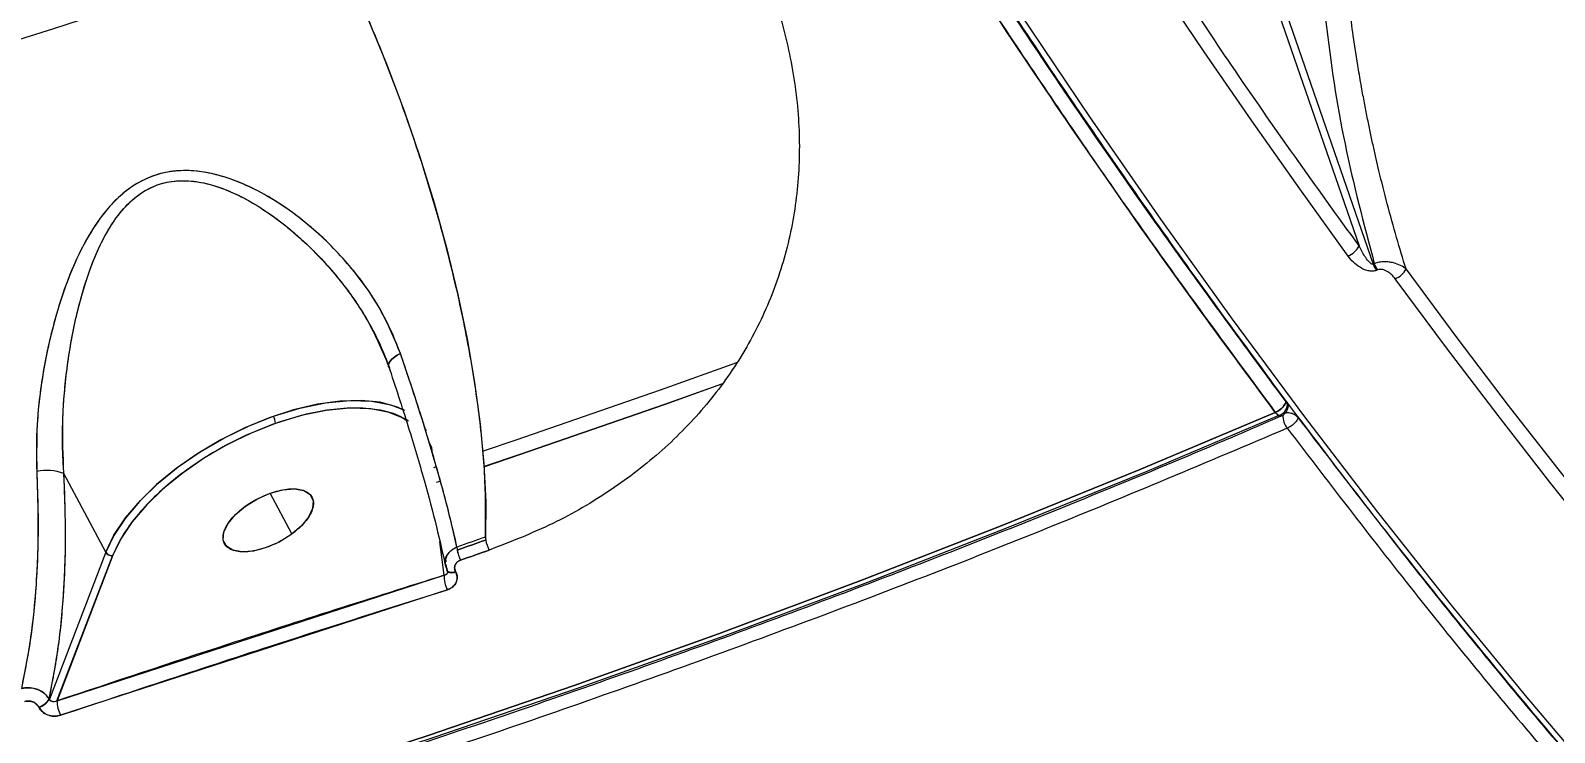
# Model space of a CAD drawing. Header units: millimetres. Extents: x -6332 to 8932, y -6739 to 7096.
# Drawn here: x -3233.5 to -3095.1, y -2698.3 to -2634.5 of the extents above; entities that cross this region are included whole.
import ezdxf

# ---------------------------------------------------------------- set-up
doc = ezdxf.new("R2010")
doc.units = ezdxf.units.MM
for name, color, linetype in [('DIKOM_ОБЪЕКТ', 7, 'Continuous'), ('DIKOM_РАЗМЕР_ЗОНА', 7, 'Continuous'), ('DIKOM_РАЗМЕР_ОБЪЕКТА', 7, 'Continuous')]:
    doc.layers.add(name, color=color, linetype=linetype)
doc.styles.add('style1', font='arial.ttf', dxfattribs={"width": 0.8})
doc.dimstyles.new('1-50', dxfattribs={"dimtxt": 300, "dimasz": 200, "dimexe": 100, "dimexo": 0, "dimgap": 100, "dimtad": 1, "dimtxsty": 'style1', "dimcen": 200, "dimclrd": 7, "dimclre": 7, "dimclrt": 7, "dimadec": 1, "dimazin": 2, "dimtfac": 1, "dimtmove": 0, "dimatfit": 2, "dimfxl": 0, "dimlwd": 25, "dimlwe": 18, "dimarcsym": 0})

# ---------------------------------------------------------------- blocks, each defined once
blk = doc.blocks.new('*D9')
at = {"layer": 'Defpoints', "color": 0, "transparency": 16777216}
for p in [(777.17, 5593.97), (-4228.73, -3389.78), (7301.72, -3389.78)]:
    blk.add_point(p, dxfattribs=at)
at = {"layer": 'DIKOM_РАЗМЕР_ОБЪЕКТА', "color": 7, "lineweight": 18, "transparency": 16777216}
for p, q in [((777.17, 5593.97), (7401.72, 5593.97)), ((-4228.73, -3389.78), (7401.72, -3389.78))]:
    blk.add_line(p, q, dxfattribs=at)
at = {"layer": 'DIKOM_РАЗМЕР_ОБЪЕКТА', "color": 7, "lineweight": 25, "transparency": 16777216}
blk.add_line((7301.72, 5393.97), (7301.72, -3189.78), dxfattribs=at)
at = {"layer": 'DIKOM_РАЗМЕР_ОБЪЕКТА', "color": 7, "transparency": 16777216}
for points in [[(7268.39, 5393.97), (7335.06, 5393.97), (7301.72, 5593.97)], [(7268.39, -3189.78), (7335.06, -3189.78), (7301.72, -3389.78)]]:
    blk.add_solid(points, dxfattribs=at)
at = {"layer": 'DIKOM_РАЗМЕР_ОБЪЕКТА', "color": 7, "transparency": 16777216, "insert": (7048.55, 1153.71), "char_height": 300, "attachment_point": 5, "rotation": 90, "style": 'style1'}
blk.add_mtext('9000', dxfattribs=at)
blk = doc.blocks.new('*D10')
at = {"layer": 'Defpoints', "color": 0, "transparency": 16777216}
for p in [(4034.78, 3636.59), (-4490.85, -1960.46), (4034.78, -5533.39)]:
    blk.add_point(p, dxfattribs=at)
at = {"layer": 'DIKOM_РАЗМЕР_ОБЪЕКТА', "color": 7, "lineweight": 18, "transparency": 16777216}
for p, q in [((4034.78, 3636.59), (4034.78, -5633.39)), ((-4490.85, -1960.46), (-4490.85, -5633.39))]:
    blk.add_line(p, q, dxfattribs=at)
at = {"layer": 'DIKOM_РАЗМЕР_ОБЪЕКТА', "color": 7, "lineweight": 25, "transparency": 16777216}
blk.add_line((-4290.85, -5533.39), (3834.78, -5533.39), dxfattribs=at)
at = {"layer": 'DIKOM_РАЗМЕР_ОБЪЕКТА', "color": 7, "transparency": 16777216}
for points in [[(-4290.85, -5500.05), (-4290.85, -5566.72), (-4490.85, -5533.39)], [(3834.78, -5500.05), (3834.78, -5566.72), (4034.78, -5533.39)]]:
    blk.add_solid(points, dxfattribs=at)
at = {"layer": 'DIKOM_РАЗМЕР_ОБЪЕКТА', "color": 7, "transparency": 16777216, "insert": (308.03, -5280.21), "char_height": 300, "attachment_point": 5, "style": 'style1'}
blk.add_mtext('8500', dxfattribs=at)
blk = doc.blocks.new('*D11')
at = {"layer": 'Defpoints', "color": 0, "transparency": 16777216}
for p in [(1114.35, 7096.35), (-4349.59, -4627.34), (8831.76, -4627.34)]:
    blk.add_point(p, dxfattribs=at)
at = {"layer": 'DIKOM_РАЗМЕР_ЗОНА', "color": 7, "lineweight": 18, "transparency": 16777216}
for p, q in [((1114.35, 7096.35), (8931.76, 7096.35)), ((-4349.59, -4627.34), (8931.76, -4627.34))]:
    blk.add_line(p, q, dxfattribs=at)
at = {"layer": 'DIKOM_РАЗМЕР_ЗОНА', "color": 7, "lineweight": 25, "transparency": 16777216}
blk.add_line((8831.76, 6896.35), (8831.76, -4427.34), dxfattribs=at)
at = {"layer": 'DIKOM_РАЗМЕР_ЗОНА', "color": 7, "transparency": 16777216}
for points in [[(8798.42, 6896.35), (8865.09, 6896.35), (8831.76, 7096.35)], [(8798.42, -4427.34), (8865.09, -4427.34), (8831.76, -4627.34)]]:
    blk.add_solid(points, dxfattribs=at)
at = {"layer": 'DIKOM_РАЗМЕР_ЗОНА', "color": 7, "transparency": 16777216, "insert": (8578.59, 1308.2), "char_height": 300, "attachment_point": 5, "rotation": 90, "style": 'style1'}
blk.add_mtext('11750', dxfattribs=at)
blk = doc.blocks.new('*D12')
at = {"layer": 'Defpoints', "color": 0, "transparency": 16777216}
for p in [(6134.38, 3354.85), (-6332, -2644.93), (6134.38, -6639)]:
    blk.add_point(p, dxfattribs=at)
at = {"layer": 'DIKOM_РАЗМЕР_ЗОНА', "color": 7, "lineweight": 18, "transparency": 16777216}
for p, q in [((6134.38, 3354.85), (6134.38, -6739)), ((-6332, -2644.93), (-6332, -6739))]:
    blk.add_line(p, q, dxfattribs=at)
at = {"layer": 'DIKOM_РАЗМЕР_ЗОНА', "color": 7, "lineweight": 25, "transparency": 16777216}
blk.add_line((-6132, -6639), (5934.38, -6639), dxfattribs=at)
at = {"layer": 'DIKOM_РАЗМЕР_ЗОНА', "color": 7, "transparency": 16777216}
for points in [[(-6132, -6605.67), (-6132, -6672.33), (-6332, -6639)], [(5934.38, -6605.67), (5934.38, -6672.33), (6134.38, -6639)]]:
    blk.add_solid(points, dxfattribs=at)
at = {"layer": 'DIKOM_РАЗМЕР_ЗОНА', "color": 7, "transparency": 16777216, "insert": (-98.81, -6385.83), "char_height": 300, "attachment_point": 5, "style": 'style1'}
blk.add_mtext('12500', dxfattribs=at)

msp = doc.modelspace()

# ---------------------------------------------------------------- linework, layer by layer
at = {"layer": 'DIKOM_ОБЪЕКТ', "color": 7, "linetype": 'Continuous', "lineweight": 15}
for p, q in [((-3132.124, -2598.252), (-3112.825, -2654.083)), ((-3131.479, -2598.069), (-3111.54, -2655.752)), ((-3111.439, -2655.708), (-3111.54, -2655.752)), ((-3111.149, -2656.271), (-3111.25, -2656.314)), ((-3201.903, -2662.676), (-3202.398, -2661.745)), ((-3119.42, -2668.211), (-3119.471, -2668.398)), ((-3119.469, -2668.382), (-3119.44, -2668.275)), ((-3119.44, -2668.277), (-3119.469, -2668.384)), ((-3119.319, -2668.506), (-3119.444, -2668.268)), ((-3119.304, -2668.885), (-3119.201, -2668.503)), ((-3197.529, -2670.894), (-3197.695, -2670.582)), ((-3197.28, -2671.949), (-3197.083, -2672.318)), ((-3197.022, -2672.797), (-3197.083, -2672.318)), ((-3196.977, -2672.956), (-3197.042, -2672.447)), ((-3226.649, -2681.916), (-3230.449, -2674.775)), ((-3196.841, -2674.223), (-3196.6, -2674.143)), ((-3196.817, -2674.215), (-3196.6, -2674.143)), ((-3196.213, -2675.456), (-3196.641, -2675.598)), ((-3209.734, -2680.257), (-3211.705, -2676.552)), ((-3195.916, -2684.015), (-3196.303, -2680.982)), ((-3226.649, -2681.916), (-3231.77, -2695.277)), ((-3226.041, -2682.21), (-3231.116, -2695.45)), ((-3226.003, -2682.202), (-3231.073, -2695.429)), ((-3195.821, -2683.067), (-3195.624, -2683.635)), ((-3195.778, -2683.033), (-3195.663, -2683.531)), ((-3195.777, -2683.033), (-3195.663, -2683.531)), ((-3195.749, -2682.786), (-3195.761, -2682.692)), ((-3195.721, -2682.811), (-3195.757, -2682.534)), ((-3195.652, -2683.552), (-3195.684, -2683.301)), ((-3195.632, -2683.516), (-3195.649, -2683.375)), ((-3195.639, -2683.61), (-3195.628, -2683.631)), ((-3195.614, -2683.655), (-3195.615, -2683.647)), ((-3195.613, -2683.657), (-3195.609, -2683.695)), ((-3194.871, -2683.688), (-3194.86, -2683.71)), ((-3194.86, -2683.71), (-3194.871, -2683.688)), ((-3231.073, -2695.429), (-3195.916, -2684.015)), ((-3195.622, -2685.329), (-3230.746, -2696.732)), ((-3202.288, -2687.493), (-3202.307, -2687.459)), ((-3207.951, -2689.258), (-3207.917, -2689.321)), ((-3211.024, -2690.236), (-3210.982, -2690.315)), ((-3232.735, -2696.006), (-3232.746, -2695.984)), ((-3232.746, -2695.984), (-3232.735, -2696.006)), ((-3231.77, -2695.277), (-3231.781, -2695.256)), ((-3231.073, -2695.429), (-3231.116, -2695.45))]:
    msp.add_line(p, q, dxfattribs=at)
at = {"layer": 'DIKOM_ОБЪЕКТ', "color": 7, "linetype": 'Continuous', "lineweight": 15, "flags": 128}
for points in [[(-3090.938, -2702.947), (-3097.704, -2694.954), (-3104.43, -2686.729), (-3111.111, -2678.281), (-3117.742, -2669.614), (-3124.316, -2660.736), (-3130.827, -2651.655), (-3137.272, -2642.379), (-3143.644, -2632.915), (-3149.937, -2623.272), (-3156.147, -2613.458), (-3162.268, -2603.479), (-3168.295, -2593.347), (-3174.223, -2583.068), (-3180.047, -2572.651), (-3185.763, -2562.105), (-3191.364, -2551.439)], [(-3113.827, -2655.013), (-3118.21, -2648.913), (-3122.563, -2642.724), (-3126.885, -2636.449), (-3131.173, -2630.089), (-3135.426, -2623.647), (-3139.643, -2617.125), (-3143.822, -2610.526), (-3147.961, -2603.852)], [(-3350.43, -2665.209), (-3336.847, -2662.383), (-3323.335, -2659.402), (-3309.902, -2656.268), (-3296.556, -2652.984), (-3283.308, -2649.549), (-3270.164, -2645.969), (-3257.134, -2642.244), (-3244.226, -2638.377), (-3231.449, -2634.371), (-3218.81, -2630.228), (-3206.317, -2625.95)], [(-3350.43, -2665.209), (-3336.847, -2662.383), (-3323.335, -2659.402), (-3309.902, -2656.268), (-3296.556, -2652.984), (-3283.308, -2649.549), (-3270.164, -2645.969), (-3257.134, -2642.244), (-3244.226, -2638.377), (-3231.449, -2634.371), (-3218.81, -2630.228), (-3206.317, -2625.95)], [(-3206.317, -2625.95), (-3204.49, -2629.732), (-3202.743, -2633.659), (-3201.092, -2637.701), (-3199.548, -2641.825), (-3198.124, -2645.998), (-3196.831, -2650.19), (-3195.679, -2654.368), (-3194.676, -2658.498), (-3193.832, -2662.549), (-3193.151, -2666.49), (-3192.64, -2670.288), (-3192.303, -2673.916), (-3192.141, -2677.343), (-3192.157, -2680.546)], [(-3071.624, -2704.13), (-3076.434, -2698.652), (-3081.229, -2693.053), (-3086.005, -2687.337), (-3090.76, -2681.506), (-3095.494, -2675.562), (-3100.202, -2669.507), (-3104.885, -2663.345), (-3109.538, -2657.078)], [(-3070.725, -2703.134), (-3075.525, -2697.667), (-3080.309, -2692.081), (-3085.075, -2686.377), (-3089.82, -2680.559), (-3094.543, -2674.628), (-3099.241, -2668.587), (-3103.913, -2662.438), (-3108.556, -2656.185)], [(-3199.882, -2663.863), (-3200.179, -2664.023), (-3200.439, -2664.196), (-3200.655, -2664.375), (-3200.82, -2664.556), (-3200.927, -2664.733), (-3200.974, -2664.898), (-3200.96, -2665.049), (-3200.884, -2665.177)], [(-3200.884, -2665.177), (-3200.96, -2665.049), (-3200.974, -2664.898), (-3200.927, -2664.733), (-3200.82, -2664.556), (-3200.655, -2664.375), (-3200.439, -2664.196), (-3200.179, -2664.023), (-3199.882, -2663.863)], [(-3192.44, -2672.752), (-3189.378, -2671.718), (-3176.258, -2667.169), (-3169.332, -2664.69)], [(-3192.44, -2672.752), (-3189.378, -2671.718), (-3176.258, -2667.169), (-3169.332, -2664.69)], [(-3192.317, -2674.154), (-3189.045, -2673.049), (-3175.917, -2668.497), (-3170.694, -2666.633)], [(-3192.317, -2674.154), (-3189.044, -2673.048), (-3175.916, -2668.496), (-3170.694, -2666.633)], [(-3170.645, -2666.615), (-3175.917, -2668.497), (-3189.045, -2673.049), (-3192.286, -2674.144)], [(-3199.545, -2669.004), (-3200.237, -2668.702), (-3201.734, -2668.302), (-3203.457, -2668.13), (-3205.37, -2668.186), (-3207.429, -2668.472), (-3209.591, -2668.98), (-3211.807, -2669.7), (-3214.03, -2670.614), (-3216.21, -2671.705), (-3218.3, -2672.948), (-3220.255, -2674.315), (-3222.031, -2675.777), (-3223.589, -2677.302), (-3224.897, -2678.856), (-3225.924, -2680.406), (-3226.649, -2681.916)], [(-3211.417, -2669.558), (-3209.007, -2668.823), (-3206.677, -2668.344), (-3204.488, -2668.132), (-3202.498, -2668.195), (-3200.758, -2668.53), (-3199.511, -2669.022)], [(-3120.431, -2669.218), (-3132.784, -2674.44), (-3145.337, -2679.536), (-3158.082, -2684.499), (-3171.009, -2689.328), (-3184.112, -2694.02), (-3197.38, -2698.571), (-3210.806, -2702.978), (-3224.381, -2707.239), (-3238.095, -2711.35), (-3251.94, -2715.31), (-3265.907, -2719.115), (-3279.986, -2722.762), (-3294.169, -2726.251), (-3308.445, -2729.577), (-3322.806, -2732.739), (-3337.243, -2735.735), (-3351.745, -2738.563), (-3366.303, -2741.221), (-3380.908, -2743.709), (-3394.536, -2745.868)], [(-3394.535, -2745.867), (-3380.908, -2743.709), (-3366.303, -2741.221), (-3351.745, -2738.563), (-3337.243, -2735.735), (-3322.806, -2732.739), (-3308.445, -2729.577), (-3294.169, -2726.251), (-3279.986, -2722.762), (-3265.907, -2719.115), (-3251.94, -2715.31), (-3238.095, -2711.35), (-3224.381, -2707.239), (-3210.806, -2702.978), (-3197.38, -2698.571), (-3184.112, -2694.02), (-3171.009, -2689.328), (-3158.082, -2684.499), (-3145.337, -2679.536), (-3132.784, -2674.44), (-3120.431, -2669.218)], [(-3120.116, -2669.514), (-3132.112, -2674.582), (-3144.695, -2679.689), (-3157.469, -2684.665), (-3170.428, -2689.506), (-3183.561, -2694.208), (-3196.861, -2698.77), (-3210.319, -2703.188), (-3223.925, -2707.458), (-3237.672, -2711.579), (-3251.55, -2715.548), (-3265.549, -2719.362), (-3279.662, -2723.019), (-3293.878, -2726.515), (-3308.188, -2729.849), (-3322.583, -2733.019), (-3337.054, -2736.022), (-3351.59, -2738.856), (-3366.183, -2741.521), (-3380.822, -2744.014), (-3394.495, -2746.18)], [(-3120.116, -2669.514), (-3132.11, -2674.581), (-3144.693, -2679.688), (-3157.468, -2684.664), (-3170.426, -2689.505), (-3183.56, -2694.208), (-3196.86, -2698.77), (-3210.318, -2703.187), (-3223.925, -2707.458), (-3237.671, -2711.579), (-3251.549, -2715.548), (-3265.549, -2719.362), (-3279.662, -2723.019), (-3293.878, -2726.515), (-3308.189, -2729.849), (-3322.584, -2733.019), (-3337.055, -2736.022), (-3351.592, -2738.857), (-3366.185, -2741.522), (-3380.825, -2744.014), (-3394.495, -2746.18)], [(-3226.649, -2681.916), (-3225.907, -2680.376), (-3224.851, -2678.796), (-3223.505, -2677.212), (-3221.9, -2675.661), (-3220.072, -2674.178), (-3218.062, -2672.796), (-3215.917, -2671.548), (-3213.685, -2670.46), (-3211.417, -2669.558)], [(-3199.14, -2670.022), (-3199.495, -2669.803), (-3200.896, -2669.222), (-3202.584, -2668.897), (-3204.514, -2668.836), (-3206.636, -2669.041), (-3208.896, -2669.506), (-3211.233, -2670.219)], [(-3119.873, -2669.544), (-3119.91, -2669.556), (-3120.002, -2669.556), (-3120.104, -2669.519), (-3120.212, -2669.45), (-3120.323, -2669.348), (-3120.431, -2669.218)], [(-3211.233, -2670.219), (-3213.432, -2671.093), (-3215.597, -2672.148), (-3217.677, -2673.359), (-3219.625, -2674.698), (-3221.398, -2676.137), (-3222.954, -2677.641), (-3224.259, -2679.176), (-3225.283, -2680.709), (-3226.003, -2682.202)], [(-3197.042, -2672.447), (-3197.052, -2672.398), (-3197.083, -2672.318)], [(-3197.083, -2672.318), (-3197.052, -2672.398), (-3197.042, -2672.447)], [(-3212.075, -2681.508), (-3213.223, -2681.816), (-3214.263, -2681.897), (-3215.11, -2681.747), (-3215.697, -2681.376), (-3215.975, -2680.816), (-3215.923, -2680.11), (-3215.543, -2679.317), (-3214.868, -2678.501), (-3213.951, -2677.728), (-3212.868, -2677.06), (-3211.705, -2676.552)], [(-3211.705, -2676.552), (-3210.558, -2676.245), (-3209.518, -2676.163), (-3208.67, -2676.313), (-3208.084, -2676.684), (-3207.805, -2677.245), (-3207.858, -2677.95), (-3208.237, -2678.742), (-3208.912, -2679.559), (-3209.829, -2680.332), (-3210.912, -2681), (-3212.075, -2681.508)], [(-3192.157, -2680.546), (-3192.481, -2680.659), (-3192.805, -2680.772), (-3193.129, -2680.885), (-3193.453, -2680.998), (-3193.777, -2681.111), (-3194.101, -2681.224), (-3194.426, -2681.336), (-3194.75, -2681.449)], [(-3192.157, -2680.546), (-3192.481, -2680.659), (-3192.805, -2680.772), (-3193.129, -2680.885), (-3193.453, -2680.998), (-3193.777, -2681.111), (-3194.101, -2681.224), (-3194.426, -2681.336), (-3194.75, -2681.449)], [(-3194.731, -2681.723), (-3194.407, -2681.61), (-3194.082, -2681.498), (-3193.758, -2681.385), (-3193.434, -2681.272), (-3193.11, -2681.159), (-3192.786, -2681.045), (-3192.462, -2680.933), (-3192.139, -2680.819)], [(-3192.139, -2680.819), (-3192.462, -2680.933), (-3192.786, -2681.045), (-3193.11, -2681.159), (-3193.434, -2681.272), (-3193.758, -2681.385), (-3194.082, -2681.498), (-3194.407, -2681.61), (-3194.731, -2681.723)], [(-3191.825, -2681.731), (-3192.149, -2681.845), (-3192.473, -2681.957), (-3192.797, -2682.071), (-3193.121, -2682.184), (-3193.445, -2682.297), (-3193.77, -2682.409), (-3194.094, -2682.523), (-3194.419, -2682.635)], [(-3194.419, -2682.635), (-3194.094, -2682.523), (-3193.77, -2682.409), (-3193.445, -2682.297), (-3193.121, -2682.184), (-3192.797, -2682.071), (-3192.473, -2681.957), (-3192.149, -2681.845), (-3191.825, -2681.731)], [(-3195.663, -2683.531), (-3195.641, -2683.607), (-3195.592, -2683.671), (-3195.518, -2683.718), (-3195.421, -2683.748), (-3195.305, -2683.761), (-3195.171, -2683.755), (-3195.025, -2683.73), (-3194.871, -2683.688)], [(-3194.871, -2683.688), (-3195.025, -2683.73), (-3195.171, -2683.755), (-3195.305, -2683.761), (-3195.421, -2683.748), (-3195.518, -2683.718), (-3195.592, -2683.671), (-3195.641, -2683.607), (-3195.663, -2683.531)], [(-3195.652, -2683.552), (-3195.63, -2683.629), (-3195.581, -2683.692), (-3195.507, -2683.74), (-3195.41, -2683.769), (-3195.293, -2683.782), (-3195.16, -2683.776), (-3195.014, -2683.751), (-3194.86, -2683.71)], [(-3194.86, -2683.71), (-3195.014, -2683.751), (-3195.16, -2683.776), (-3195.293, -2683.782), (-3195.41, -2683.769), (-3195.507, -2683.74), (-3195.581, -2683.692), (-3195.63, -2683.629), (-3195.64, -2683.603)]]:
    msp.add_lwpolyline(points, dxfattribs=at)
at = {"layer": 'DIKOM_ОБЪЕКТ', "color": 7, "linetype": 'Continuous', "lineweight": 15}
for centre, radius, start, end in [((-3114.524, -2653.257), 1.889, 291.65297, 334.06871), ((-3109.504, -2655.058), 2.151, 198.84181, 215.74173), ((-3109.375, -2655.001), 2.182, 198.91406, 215.59031), ((-3110.272, -2655.284), 1.938, 292.2484, 332.29024), ((-3121.103, -2667.532), 1.815, 291.74516, 336.07976), ((-3120.411, -2668.441), 1.094, 284.43305, 356.58852), ((-3119.978, -2668.714), 0.695, 345.74625, 39.87041), ((-3212.714, -2670.277), 1.482, 2.20998, 28.97267), ((-3119.545, -2668.592), 1.085, 215.24261, 236.83881), ((-3119.963, -2669.265), 0.293, 233.31524, 287.8741), ((-3117.839, -2669.493), 1.908, 178.97137, 217.83727), ((-3231.995, -2678.782), 4.295, 68.90898, 102.37758), ((-3190.643, -2680.58), 1.514, 178.72018, 189.11348), ((-3189.371, -2680.376), 2.803, 189.10808, 208.91605), ((-3226.123, -2681.604), 0.611, 210.70229, 277.71077), ((-3226.125, -2681.607), 0.608, 210.59315, 281.6296), ((-3227.15, -2676.557), 5.761, 281.10595, 281.49322), ((-3193.218, -2681.48), 1.533, 178.83863, 189.10757), ((-3192.184, -2681.372), 2.567, 181.71035, 209.46971), ((-3191.929, -2681.274), 2.838, 189.09103, 208.65641), ((-3193.445, -2684.152), 2.475, 176.84065, 208.41627), ((-3233.186, -2694.398), 1.646, 285.49369, 328.56032), ((-3233.175, -2694.421), 1.645, 285.50364, 328.62386), ((-3228.375, -2695.444), 2.698, 179.68556, 208.51727)]:
    msp.add_arc(centre, radius, start, end, dxfattribs=at)
for points, knots in [([(-3223.198, -2036.913), (-3223.524, -2037.057), (-3226.59, -2038.41), (-3231.996, -2041.839), (-3239.36, -2047.241), (-3246.223, -2053.598), (-3252.637, -2060.797), (-3258.475, -2068.712), (-3263.764, -2077.284), (-3268.509, -2086.436), (-3272.789, -2096.292), (-3276.587, -2106.795), (-3279.969, -2118.153), (-3282.907, -2130.406), (-3285.361, -2143.603), (-3287.271, -2157.51), (-3288.623, -2172.08), (-3289.408, -2187.237), (-3289.623, -2202.595), (-3289.309, -2218.091), (-3288.504, -2233.693), (-3287.203, -2249.707), (-3285.402, -2266.139), (-3283.053, -2283.289), (-3280.131, -2301.09), (-3276.619, -2319.463), (-3272.588, -2338.012), (-3268.044, -2356.734), (-3262.983, -2375.631), (-3257.512, -2394.338), (-3251.671, -2412.795), (-3245.522, -2430.905), (-3238.982, -2448.935), (-3232.072, -2466.842), (-3224.648, -2484.987), (-3216.683, -2503.365), (-3208.148, -2521.962), (-3199.21, -2540.381), (-3189.918, -2558.519), (-3180.322, -2576.279), (-3170.647, -2593.275), (-3160.914, -2609.534), (-3151.139, -2625.087), (-3141.126, -2640.246), (-3130.896, -2655.033), (-3123.923, -2664.485), (-3120.431, -2669.218)], [0, 0, 0, 0, 0.0028441, 0.0267502, 0.0505357, 0.0742578, 0.0979727, 0.1217368, 0.1442394, 0.1668674, 0.1894172, 0.2118542, 0.2342271, 0.257939, 0.2816885, 0.3055319, 0.3295197, 0.3534456, 0.3772426, 0.3996156, 0.4219726, 0.4443609, 0.4668275, 0.4894231, 0.5133832, 0.5372016, 0.560939, 0.5846504, 0.6083912, 0.6322202, 0.6548184, 0.6774103, 0.6998754, 0.7222618, 0.7446183, 0.7683492, 0.7921552, 0.816093, 0.8400718, 0.863906, 0.8876507, 0.9100072, 0.932381, 0.9548205, 0.9773726, 1, 1, 1, 1]), ([(-3119.444, -2668.268), (-3123.138, -2663.257), (-3130.512, -2653.254), (-3141.315, -2637.565), (-3151.873, -2621.461), (-3162.165, -2604.915), (-3172.193, -2587.941), (-3181.769, -2570.867), (-3190.907, -2553.725), (-3199.586, -2536.6), (-3207.942, -2519.243), (-3215.936, -2501.742), (-3223.715, -2483.764), (-3231.257, -2465.297), (-3238.534, -2446.335), (-3245.394, -2427.238), (-3251.807, -2408.076), (-3257.736, -2388.955), (-3263.051, -2370.337), (-3267.779, -2352.248), (-3271.957, -2334.672), (-3275.678, -2317.251), (-3278.939, -2299.985), (-3281.784, -2282.577), (-3284.157, -2265.142), (-3286.015, -2247.793), (-3287.311, -2230.913), (-3288.052, -2214.495), (-3288.232, -2198.546), (-3287.867, -2183.351), (-3286.95, -2168.97), (-3285.907, -2157.913), (-3284.988, -2151.778), (-3284.717, -2149.968)], [0, 0, 0, 0, 0.0338931, 0.0676579, 0.101253, 0.1347578, 0.1682517, 0.201816, 0.2335979, 0.2655578, 0.2974069, 0.3290959, 0.3606952, 0.3941866, 0.4277292, 0.4614047, 0.4952854, 0.5290776, 0.5626887, 0.5942872, 0.6258639, 0.6574845, 0.6892181, 0.7211301, 0.7549709, 0.7886124, 0.8221385, 0.8556279, 0.8891602, 0.9228145, 0.9547323, 0.9866402, 1, 1, 1, 1]), ([(-3120.431, -2669.218), (-3122.831, -2665.98), (-3127.749, -2659.345), (-3135.201, -2648.824), (-3142.908, -2637.56), (-3150.503, -2626.018), (-3157.956, -2614.263), (-3164.931, -2602.856), (-3169.769, -2594.659), (-3172.486, -2589.97), (-3173.344, -2588.482), (-3174.203, -2586.986), (-3175.063, -2585.481), (-3175.924, -2583.968), (-3178.913, -2578.69), (-3183.798, -2569.876), (-3190.294, -2557.712), (-3196.155, -2546.348), (-3201.41, -2535.824), (-3206.084, -2526.176), (-3210.206, -2517.432), (-3213.801, -2509.614), (-3216.891, -2502.74), (-3219.393, -2497.064), (-3221.373, -2492.504), (-3222.844, -2489.072), (-3223.838, -2486.732), (-3224.382, -2485.443), (-3224.592, -2484.946), (-3224.678, -2484.741), (-3224.715, -2484.653), (-3224.731, -2484.615), (-3224.738, -2484.599), (-3224.741, -2484.592), (-3224.742, -2484.588), (-3227.193, -2479.332), (-3231.216, -2468.689), (-3237.385, -2453.189), (-3242.899, -2438.192), (-3247.769, -2424.339), (-3252.027, -2411.588), (-3254.876, -2402.65), (-3256.69, -2396.787), (-3257.59, -2393.844), (-3258.468, -2390.934), (-3259.325, -2388.059), (-3260.161, -2385.218), (-3262.752, -2376.306), (-3266.835, -2361.471), (-3271.918, -2340.965), (-3276.299, -2321.039), (-3280.052, -2301.704), (-3282.035, -2289.196), (-3283.018, -2282.999)], [0, 0, 0, 0, 0.0304209, 0.0623327, 0.095734, 0.1306254, 0.1625625, 0.1956542, 0.2257291, 0.2297327, 0.2337534, 0.2377893, 0.2418403, 0.2459065, 0.2499879, 0.2842987, 0.316163, 0.3455819, 0.3725529, 0.3970783, 0.419155, 0.4387844, 0.455968, 0.4707052, 0.4811917, 0.4899532, 0.4962348, 0.4985755, 0.4995217, 0.4999227, 0.5000971, 0.5001726, 0.5002056, 0.5002199, 0.5002268, 0.5002316, 0.539857, 0.577985, 0.6146112, 0.6497392, 0.6794112, 0.7079231, 0.715199, 0.7223943, 0.7295114, 0.7365486, 0.7435039, 0.7503816, 0.8020663, 0.852871, 0.9027955, 0.9518385, 1, 1, 1, 1]), ([(-3191.908, -2551.577), (-3191.199, -2552.954), (-3188.985, -2557.253), (-3185.162, -2564.437), (-3180.424, -2573.157), (-3175.548, -2581.887), (-3170.551, -2590.607), (-3165.441, -2599.293), (-3160.226, -2607.926), (-3154.913, -2616.489), (-3149.51, -2624.969), (-3144.021, -2633.351), (-3138.455, -2641.626), (-3132.816, -2649.78), (-3127.109, -2657.806), (-3121.342, -2665.695), (-3115.516, -2673.436), (-3109.64, -2681.024), (-3103.716, -2688.45), (-3097.752, -2695.707), (-3091.75, -2702.787), (-3085.716, -2709.686), (-3079.655, -2716.399), (-3073.572, -2722.917), (-3067.47, -2729.236), (-3061.356, -2735.353), (-3055.232, -2741.26), (-3049.104, -2746.955), (-3042.976, -2752.433), (-3036.853, -2757.689), (-3030.738, -2762.72), (-3024.636, -2767.523), (-3018.552, -2772.095), (-3012.488, -2776.43), (-3006.449, -2780.529), (-3000.439, -2784.387), (-2994.461, -2788.003), (-2988.52, -2791.373), (-2982.618, -2794.496), (-2976.759, -2797.368), (-2970.947, -2799.991), (-2965.184, -2802.359), (-2959.473, -2804.473), (-2953.817, -2806.329), (-2948.219, -2807.93), (-2942.681, -2809.267), (-2937.206, -2810.345), (-2931.795, -2811.161), (-2926.454, -2811.701), (-2921.706, -2811.979), (-2918.778, -2811.956), (-2917.573, -2811.947)], [0, 0, 0, 0, 0.0090736, 0.0283114, 0.0478363, 0.0675914, 0.0875366, 0.1076412, 0.1278777, 0.1482269, 0.1686719, 0.1891964, 0.2097921, 0.2304463, 0.2511524, 0.2719038, 0.2926915, 0.3135132, 0.3343625, 0.3552359, 0.3761282, 0.3970384, 0.4179636, 0.4388991, 0.4598442, 0.4807975, 0.5017559, 0.5227189, 0.5436845, 0.5646519, 0.5856202, 0.6065893, 0.6275583, 0.6485265, 0.6694947, 0.690463, 0.7114326, 0.7324033, 0.7533772, 0.7743554, 0.7953407, 0.8163349, 0.8373419, 0.8583651, 0.8794092, 0.9004789, 0.9215808, 0.9427214, 0.9639083, 0.9851504, 1, 1, 1, 1]), ([(-3119.444, -2668.268), (-3123.39, -2662.91), (-3131.258, -2652.225), (-3142.769, -2635.414), (-3153.999, -2618.131), (-3164.941, -2600.34), (-3175.554, -2582.011), (-3183.104, -2568.491), (-3186.994, -2560.977), (-3187.569, -2559.867)], [0, 0, 0, 0, 0.1631449, 0.3253423, 0.4870224, 0.6482969, 0.8096884, 0.9718889, 1, 1, 1, 1]), ([(-3111.46, -2589.402), (-3112.116, -2591.096), (-3113.446, -2594.528), (-3114.796, -2599.993), (-3115.931, -2606.497), (-3116.609, -2614.028), (-3116.718, -2623.436), (-3115.979, -2633.75), (-3114.293, -2644.885), (-3112.391, -2652.097), (-3111.439, -2655.708)], [0, 0, 0, 0, 0.0820577, 0.1661996, 0.251144, 0.3759798, 0.5012287, 0.6675624, 0.8335364, 1, 1, 1, 1]), ([(-3108.556, -2656.185), (-3108.847, -2655.237), (-3109.447, -2653.28), (-3110.265, -2650.302), (-3110.864, -2647.913), (-3111.273, -2646.166), (-3111.529, -2645.031), (-3111.788, -2643.83), (-3112.049, -2642.565), (-3112.309, -2641.234), (-3112.588, -2639.732), (-3112.95, -2637.643), (-3113.328, -2635.191), (-3113.681, -2632.538), (-3113.965, -2630.055), (-3114.197, -2627.611), (-3114.375, -2625.254), (-3114.531, -2622.561), (-3114.634, -2619.55), (-3114.651, -2616.128), (-3114.567, -2612.766), (-3114.375, -2609.453), (-3114.037, -2605.798), (-3113.516, -2601.965), (-3112.704, -2597.777), (-3111.683, -2593.777), (-3110.729, -2591.181), (-3110.274, -2589.944)], [0, 0, 0, 0, 0.0442453, 0.0913264, 0.1375244, 0.1538285, 0.1710808, 0.1892766, 0.2084114, 0.2284813, 0.2494824, 0.2762468, 0.3225863, 0.3595248, 0.3949668, 0.4334199, 0.4683459, 0.4997453, 0.5530235, 0.6019518, 0.6515507, 0.7022874, 0.7494175, 0.814849, 0.8746839, 0.9402638, 1, 1, 1, 1]), ([(-3168.785, -2624.74), (-3167.905, -2626.643), (-3166.146, -2630.449), (-3164.5, -2636.309), (-3163.627, -2642.163), (-3163.616, -2647.94), (-3164.46, -2653.55), (-3166.152, -2658.907), (-3168.667, -2663.938), (-3171.971, -2668.57), (-3176.002, -2672.733), (-3180.701, -2676.354), (-3185.957, -2679.445), (-3189.868, -2680.969), (-3191.825, -2681.731)], [0, 0, 0, 0, 0.083613, 0.1671609, 0.2504147, 0.3338466, 0.4173031, 0.5004852, 0.5837344, 0.6671368, 0.750458, 0.8333917, 0.916626, 1, 1, 1, 1]), ([(-3192.157, -2680.546), (-3192.145, -2678.876), (-3192.119, -2675.537), (-3192.634, -2669.842), (-3193.543, -2663.78), (-3194.87, -2657.41), (-3196.568, -2650.908), (-3198.6, -2644.395), (-3200.923, -2638.001), (-3203.493, -2631.768), (-3205.376, -2627.889), (-3206.317, -2625.95)], [0, 0, 0, 0, 0.1119955, 0.2239958, 0.3359897, 0.4479956, 0.5599889, 0.6699933, 0.7799895, 0.8899977, 1, 1, 1, 1]), ([(-3112.825, -2654.083), (-3116.716, -2648.68), (-3122.284, -2640.948), (-3127.686, -2632.783), (-3129.313, -2630.324)], [0, 0, 0, 0, 0.6988719, 1, 1, 1, 1]), ([(-3199.882, -2663.863), (-3200.325, -2662.756), (-3201.212, -2660.541), (-3203.193, -2657.469), (-3205.543, -2654.632), (-3207.968, -2652.354), (-3210.311, -2650.576), (-3212.457, -2649.249), (-3214.565, -2648.249), (-3216.55, -2647.594), (-3218.43, -2647.244), (-3220.299, -2647.221), (-3222.136, -2647.589), (-3223.837, -2648.359), (-3225.327, -2649.466), (-3226.635, -2650.845), (-3228.116, -2652.896), (-3229.596, -2655.774), (-3230.924, -2659.419), (-3231.918, -2663.195), (-3232.594, -2667.022), (-3232.983, -2670.866), (-3232.938, -2673.346), (-3232.915, -2674.587)], [0, 0, 0, 0, 0.0625406, 0.1251462, 0.1872075, 0.2492798, 0.2914885, 0.3335177, 0.3742111, 0.406804, 0.4368897, 0.4690105, 0.4996797, 0.5303812, 0.5625132, 0.5926063, 0.6252106, 0.6878374, 0.7504569, 0.8126779, 0.8753043, 0.9375468, 1, 1, 1, 1]), ([(-3199.882, -2663.863), (-3200.489, -2662.412), (-3201.704, -2659.507), (-3204.615, -2655.598), (-3207.653, -2652.577), (-3210.584, -2650.372), (-3213.206, -2648.829), (-3216.045, -2647.671), (-3219.085, -2647.097), (-3222.175, -2647.467), (-3224.885, -2648.961), (-3226.993, -2651.2), (-3228.629, -2653.812), (-3229.918, -2656.629), (-3231.172, -2660.202), (-3232.227, -2664.56), (-3232.957, -2669.658), (-3232.929, -2672.947), (-3232.915, -2674.587)], [0, 0, 0, 0, 0.0823553, 0.1647967, 0.2470976, 0.2971605, 0.3471546, 0.397685, 0.4484636, 0.4996114, 0.5507822, 0.6015999, 0.6522477, 0.7025809, 0.7525903, 0.8352313, 0.917835, 1, 1, 1, 1]), ([(-3230.449, -2674.775), (-3230.519, -2673.166), (-3230.659, -2669.937), (-3230.197, -2664.948), (-3229.378, -2660.43), (-3228.232, -2656.465), (-3226.964, -2653.469), (-3225.474, -2651.127), (-3223.849, -2649.454), (-3221.804, -2648.353), (-3219.477, -2648.051), (-3217.131, -2648.441), (-3214.502, -2649.449), (-3211.7, -2651.12), (-3208.532, -2653.675), (-3205.483, -2656.926), (-3202.692, -2660.853), (-3201.486, -2663.738), (-3200.884, -2665.177)], [0, 0, 0, 0, 0.083614, 0.1678694, 0.2519572, 0.3151965, 0.3779722, 0.4193857, 0.4601738, 0.5003625, 0.5405341, 0.581287, 0.6227114, 0.6851545, 0.7483404, 0.8320887, 0.9161908, 1, 1, 1, 1]), ([(-3230.449, -2674.775), (-3230.488, -2674.197), (-3230.568, -2673.006), (-3230.586, -2671.214), (-3230.537, -2669.365), (-3230.406, -2667.379), (-3230.164, -2665.097), (-3229.782, -2662.649), (-3229.255, -2660.125), (-3228.607, -2657.74), (-3227.802, -2655.431), (-3226.887, -2653.412), (-3225.857, -2651.709), (-3224.73, -2650.318), (-3223.396, -2649.188), (-3221.783, -2648.405), (-3220.306, -2648.151), (-3219.103, -2648.166), (-3217.94, -2648.304), (-3216.46, -2648.687), (-3214.772, -2649.379), (-3213.135, -2650.265), (-3211.655, -2651.235), (-3210.201, -2652.33), (-3208.673, -2653.644), (-3207.043, -2655.257), (-3205.478, -2657.06), (-3204.042, -2658.983), (-3202.794, -2660.964), (-3201.701, -2663.046), (-3201.155, -2664.469), (-3200.884, -2665.177)], [0, 0, 0, 0, 0.0303611, 0.0624982, 0.0922786, 0.1247988, 0.1634397, 0.2082123, 0.249741, 0.2938296, 0.3338086, 0.3749803, 0.4083269, 0.4376419, 0.4690654, 0.5003963, 0.5316688, 0.5470051, 0.5631389, 0.5924365, 0.6257617, 0.6569482, 0.688088, 0.7166865, 0.7506412, 0.7920603, 0.8353879, 0.8748678, 0.9178327, 0.9591105, 1, 1, 1, 1]), ([(-3111.54, -2655.752), (-3111.552, -2655.755), (-3111.576, -2655.762), (-3111.638, -2655.757), (-3111.787, -2655.679), (-3112.024, -2655.436), (-3112.412, -2654.897), (-3112.66, -2654.409), (-3112.825, -2654.083)], [0, 0, 0, 0, 0.0183503, 0.038668, 0.0899341, 0.2498885, 0.5001967, 1, 1, 1, 1]), ([(-3111.25, -2656.314), (-3111.307, -2656.335), (-3111.421, -2656.377), (-3111.679, -2656.402), (-3112.143, -2656.345), (-3112.755, -2656.058), (-3113.365, -2655.584), (-3113.673, -2655.203), (-3113.827, -2655.013)], [0, 0, 0, 0, 0.0621874, 0.1260618, 0.2514147, 0.5007914, 0.750346, 1, 1, 1, 1]), ([(-3108.556, -2656.185), (-3108.712, -2656.074), (-3109.03, -2655.845), (-3109.585, -2655.648), (-3110.098, -2655.554), (-3110.536, -2655.531), (-3111.008, -2655.567), (-3111.293, -2655.66), (-3111.439, -2655.708)], [0, 0, 0, 0, 0.2194938, 0.4500374, 0.5741672, 0.7062126, 0.849022, 1, 1, 1, 1]), ([(-3109.538, -2657.078), (-3109.634, -2656.96), (-3109.826, -2656.724), (-3110.148, -2656.473), (-3110.439, -2656.316), (-3110.679, -2656.237), (-3110.929, -2656.202), (-3111.078, -2656.249), (-3111.149, -2656.271)], [0, 0, 0, 0, 0.2484697, 0.4979253, 0.6297935, 0.7487661, 0.8789913, 1, 1, 1, 1]), ([(-3202.359, -2661.819), (-3202.094, -2662.342), (-3201.566, -2663.388), (-3201.17, -2664.459), (-3200.973, -2664.994)], [0, 0, 0, 0, 0.5002354, 1, 1, 1, 1]), ([(-3194.75, -2681.449), (-3195.082, -2680.03), (-3195.746, -2677.195), (-3197.036, -2672.659), (-3198.412, -2668.209), (-3199.391, -2665.315), (-3199.882, -2663.863)], [0, 0, 0, 0, 0.280572, 0.5605312, 0.7795256, 1, 1, 1, 1]), ([(-3194.75, -2681.449), (-3194.948, -2680.587), (-3195.336, -2678.892), (-3196.053, -2676.152), (-3196.992, -2672.823), (-3198.223, -2668.782), (-3199.328, -2665.506), (-3199.882, -2663.863)], [0, 0, 0, 0, 0.1729053, 0.3401534, 0.5017863, 0.7501926, 1, 1, 1, 1]), ([(-3200.973, -2664.994), (-3200.355, -2666.861), (-3199.157, -2670.477), (-3197.728, -2675.339), (-3196.592, -2679.596), (-3196.053, -2682.026), (-3195.793, -2683.199)], [0, 0, 0, 0, 0.2738344, 0.5305088, 0.7734772, 1, 1, 1, 1]), ([(-3119.444, -2668.268), (-3119.476, -2668.347), (-3119.526, -2668.474), (-3119.669, -2668.657), (-3119.806, -2668.801), (-3119.956, -2668.931), (-3120.169, -2669.087), (-3120.327, -2669.166), (-3120.431, -2669.218)], [0, 0, 0, 0, 0.2394786, 0.3815504, 0.5000076, 0.6420868, 0.7645846, 1, 1, 1, 1]), ([(-3119.369, -2669.028), (-3119.361, -2669.018), (-3119.305, -2668.947), (-3119.268, -2668.765), (-3119.301, -2668.597), (-3119.319, -2668.506)], [0, 0, 0, 0, 0.0695127, 0.4954687, 1, 1, 1, 1]), ([(-3394.355, -2746.301), (-3390.861, -2745.764), (-3385.517, -2744.943), (-3377.12, -2743.563), (-3369.034, -2742.189), (-3359.395, -2740.474), (-3349.275, -2738.588), (-3338.683, -2736.522), (-3327.771, -2734.289), (-3316.622, -2731.903), (-3305.305, -2729.365), (-3293.868, -2726.688), (-3282.352, -2723.869), (-3270.788, -2720.916), (-3259.202, -2717.831), (-3247.616, -2714.617), (-3236.048, -2711.276), (-3224.516, -2707.811), (-3213.032, -2704.228), (-3201.612, -2700.522), (-3190.266, -2696.702), (-3179.005, -2692.768), (-3167.84, -2688.723), (-3156.782, -2684.567), (-3145.834, -2680.308), (-3135.018, -2675.938), (-3126.365, -2672.346), (-3121.375, -2670.177), (-3119.892, -2669.533)], [0, 0, 0, 0, 0.035838, 0.0548209, 0.0863122, 0.1190531, 0.1542055, 0.1909151, 0.2288376, 0.2676967, 0.3072977, 0.3474938, 0.3881773, 0.4292631, 0.4706856, 0.5123925, 0.5543422, 0.5964991, 0.6388344, 0.6813265, 0.7239533, 0.766698, 0.8095467, 0.8524873, 0.8955074, 0.938598, 0.9817516, 1, 1, 1, 1]), ([(-3199.36, -2669.951), (-3199.539, -2669.824), (-3200.153, -2669.384), (-3201.663, -2668.979), (-3203.795, -2668.761), (-3206.199, -2668.931), (-3208.7, -2669.398), (-3210.403, -2669.95), (-3211.233, -2670.219)], [0, 0, 0, 0, 0.0780485, 0.2687645, 0.459483, 0.6468402, 0.8278129, 1, 1, 1, 1]), ([(-3119.88, -2669.53), (-3119.841, -2669.518), (-3119.743, -2669.489), (-3119.581, -2669.358), (-3119.401, -2669.164), (-3119.341, -2668.975), (-3119.313, -2668.884)], [0, 0, 0, 0, 0.134156, 0.3412388, 0.6867954, 1, 1, 1, 1]), ([(-3118.362, -2669.71), (-3118.441, -2669.624), (-3118.565, -2669.489), (-3118.796, -2669.367), (-3118.99, -2669.299), (-3119.186, -2669.264), (-3119.446, -2669.257), (-3119.616, -2669.311), (-3119.727, -2669.346)], [0, 0, 0, 0, 0.2396003, 0.3773494, 0.4999408, 0.6330948, 0.7596102, 1, 1, 1, 1]), ([(-3118.362, -2669.71), (-3118.393, -2669.79), (-3118.443, -2669.917), (-3118.585, -2670.101), (-3118.722, -2670.246), (-3118.873, -2670.376), (-3119.085, -2670.533), (-3119.243, -2670.611), (-3119.346, -2670.663)], [0, 0, 0, 0, 0.2394033, 0.3816735, 0.4999049, 0.6427563, 0.7660445, 1, 1, 1, 1]), ([(-3118.362, -2669.71), (-3114.357, -2674.94), (-3106.367, -2685.372), (-3094.208, -2700.068), (-3082, -2713.985), (-3069.738, -2727.05), (-3057.428, -2739.314), (-3045.072, -2750.613), (-3036.811, -2757.901), (-3032.677, -2761.089), (-3032.663, -2761.1)], [0, 0, 0, 0, 0.1439201, 0.2871127, 0.4296865, 0.5717132, 0.7138337, 0.8562849, 0.9995128, 1, 1, 1, 1]), ([(-3119.346, -2670.663), (-3126.575, -2673.719), (-3141.034, -2679.83), (-3163.487, -2688.495), (-3186.445, -2696.768), (-3209.918, -2704.601), (-3233.845, -2711.984), (-3258.181, -2718.902), (-3282.878, -2725.341), (-3307.884, -2731.286), (-3333.149, -2736.737), (-3358.629, -2741.639), (-3379.044, -2745.228), (-3390.978, -2746.991), (-3394.33, -2747.486)], [0, 0, 0, 0, 0.0877914, 0.1755827, 0.2633731, 0.3511651, 0.4389561, 0.5267476, 0.6145383, 0.7023296, 0.7901209, 0.877912, 0.9657031, 1, 1, 1, 1]), ([(-3211.233, -2670.219), (-3212.018, -2670.518), (-3213.622, -2671.129), (-3216.03, -2672.342), (-3218.387, -2673.771), (-3220.58, -2675.389), (-3222.51, -2677.116), (-3224.081, -2678.875), (-3225.287, -2680.592), (-3225.767, -2681.673), (-3226.003, -2682.202)], [0, 0, 0, 0, 0.1186716, 0.2425972, 0.3703019, 0.5000122, 0.629681, 0.7574079, 0.8813307, 1, 1, 1, 1]), ([(-3119.346, -2670.663), (-3115.395, -2675.823), (-3107.487, -2686.151), (-3095.417, -2700.76), (-3083.223, -2714.683), (-3070.921, -2727.819), (-3058.549, -2740.143), (-3046.139, -2751.612), (-3033.725, -2762.193), (-3021.341, -2771.85), (-3009.022, -2780.555), (-2998.18, -2787.405), (-2988.776, -2792.749), (-2980.752, -2796.893), (-2972.735, -2800.604), (-2964.739, -2803.861), (-2956.778, -2806.648), (-2948.866, -2808.942), (-2939.953, -2810.967), (-2930.111, -2812.425), (-2919.453, -2812.948), (-2909.037, -2812.338), (-2898.904, -2810.571), (-2891.311, -2808.2), (-2886.949, -2806.513), (-2885.783, -2805.98), (-2885.68, -2805.933)], [0, 0, 0, 0, 0.0486649, 0.0974137, 0.1462442, 0.1951586, 0.2441568, 0.2932371, 0.3424016, 0.3916484, 0.4409793, 0.490393, 0.5231679, 0.556285, 0.5897444, 0.6235461, 0.6576903, 0.6921764, 0.7270045, 0.7763363, 0.8263385, 0.8770113, 0.9283548, 0.9803687, 0.9982737, 1, 1, 1, 1]), ([(-3232.915, -2674.587), (-3232.85, -2676.607), (-3232.721, -2680.636), (-3233.01, -2685.896), (-3233.532, -2690.473), (-3234.051, -2693.021), (-3234.31, -2694.292)], [0, 0, 0, 0, 0.2801555, 0.558904, 0.7798223, 1, 1, 1, 1]), ([(-3232.915, -2674.587), (-3232.868, -2675.788), (-3232.774, -2678.162), (-3232.805, -2681.581), (-3232.988, -2685.457), (-3233.415, -2689.806), (-3234.007, -2692.774), (-3234.31, -2694.292)], [0, 0, 0, 0, 0.1658646, 0.3281224, 0.4884574, 0.7384786, 1, 1, 1, 1]), ([(-3231.781, -2695.256), (-3231.488, -2693.742), (-3230.902, -2690.722), (-3230.428, -2685.691), (-3230.231, -2680.391), (-3230.376, -2676.651), (-3230.449, -2674.775)], [0, 0, 0, 0, 0.2515437, 0.5016201, 0.7499953, 1, 1, 1, 1]), ([(-3231.781, -2695.256), (-3231.457, -2693.562), (-3230.81, -2690.176), (-3230.379, -2684.876), (-3230.247, -2679.733), (-3230.382, -2676.432), (-3230.449, -2674.775)], [0, 0, 0, 0, 0.2804943, 0.5604814, 0.7794582, 1, 1, 1, 1]), ([(-3212.075, -2681.508), (-3212.588, -2681.657), (-3213.378, -2681.886), (-3214.31, -2681.914), (-3214.942, -2681.826), (-3215.445, -2681.617), (-3215.897, -2681.216), (-3216.09, -2680.513), (-3215.779, -2679.633), (-3215.241, -2678.88), (-3214.678, -2678.296), (-3213.999, -2677.744), (-3213.021, -2677.098), (-3212.224, -2676.767), (-3211.705, -2676.552)], [0, 0, 0, 0, 0.119723, 0.1841744, 0.2499944, 0.3158083, 0.3802459, 0.4999765, 0.6197015, 0.6841839, 0.7499756, 0.8158263, 0.8802778, 1, 1, 1, 1]), ([(-3211.705, -2676.552), (-3211.192, -2676.403), (-3210.402, -2676.174), (-3209.471, -2676.145), (-3208.838, -2676.234), (-3208.335, -2676.442), (-3207.883, -2676.845), (-3207.691, -2677.548), (-3208.001, -2678.428), (-3208.54, -2679.179), (-3209.102, -2679.765), (-3209.782, -2680.316), (-3210.76, -2680.962), (-3211.557, -2681.293), (-3212.075, -2681.508)], [0, 0, 0, 0, 0.1197251, 0.1841777, 0.2499988, 0.3158139, 0.3802758, 0.5000085, 0.6197356, 0.684176, 0.7500116, 0.815823, 0.8802756, 1, 1, 1, 1]), ([(-3195.823, -2682.978), (-3195.826, -2682.966), (-3195.889, -2682.759), (-3195.746, -2682.331), (-3195.389, -2681.788), (-3194.963, -2681.562), (-3194.75, -2681.449)], [0, 0, 0, 0, 0.0196847, 0.3464971, 0.6733077, 1, 1, 1, 1]), ([(-3194.75, -2681.449), (-3194.985, -2681.578), (-3195.457, -2681.837), (-3195.802, -2682.433), (-3195.873, -2683.024), (-3195.733, -2683.362), (-3195.663, -2683.531)], [0, 0, 0, 0, 0.2795707, 0.5609444, 0.7813449, 1, 1, 1, 1]), ([(-3195.637, -2683.613), (-3195.623, -2683.654), (-3195.589, -2683.759), (-3195.649, -2683.891), (-3195.763, -2683.984), (-3195.865, -2684.005), (-3195.916, -2684.015)], [0, 0, 0, 0, 0.1940983, 0.495276, 0.7431325, 1, 1, 1, 1]), ([(-3195.619, -2683.639), (-3195.614, -2683.666), (-3195.603, -2683.721), (-3195.614, -2683.801), (-3195.653, -2683.889), (-3195.745, -2683.977), (-3195.855, -2684.002), (-3195.916, -2684.015)], [0, 0, 0, 0, 0.1323822, 0.2776557, 0.428341, 0.6791126, 1, 1, 1, 1]), ([(-3194.86, -2683.71), (-3194.824, -2683.79), (-3194.753, -2683.949), (-3194.707, -2684.283), (-3194.792, -2684.692), (-3195.111, -2685.108), (-3195.451, -2685.256), (-3195.622, -2685.329)], [0, 0, 0, 0, 0.1255975, 0.2512466, 0.500744, 0.7502803, 1, 1, 1, 1]), ([(-3195.622, -2685.329), (-3195.432, -2685.244), (-3195.053, -2685.074), (-3194.762, -2684.617), (-3194.693, -2684.138), (-3194.804, -2683.853), (-3194.86, -2683.71)], [0, 0, 0, 0, 0.2795654, 0.5589179, 0.7794873, 1, 1, 1, 1]), ([(-3194.419, -2682.635), (-3194.526, -2682.685), (-3194.74, -2682.786), (-3194.93, -2683.058), (-3194.991, -2683.377), (-3194.911, -2683.584), (-3194.871, -2683.688)], [0, 0, 0, 0, 0.2500263, 0.4997768, 0.7498658, 1, 1, 1, 1]), ([(-3194.871, -2683.688), (-3194.914, -2683.571), (-3195.001, -2683.337), (-3194.907, -2683.009), (-3194.703, -2682.764), (-3194.514, -2682.678), (-3194.419, -2682.635)], [0, 0, 0, 0, 0.2797018, 0.559761, 0.7797387, 1, 1, 1, 1]), ([(-3195.916, -2684.015), (-3202.471, -2686.093), (-3214.175, -2689.802), (-3225.91, -2693.71), (-3231.073, -2695.429)], [0, 0, 0, 0, 0.5599966, 1, 1, 1, 1]), ([(-3230.746, -2696.732), (-3224.181, -2694.55), (-3212.459, -2690.654), (-3200.766, -2686.956), (-3195.622, -2685.329)], [0, 0, 0, 0, 0.5599928, 1, 1, 1, 1]), ([(-3234.31, -2694.292), (-3234.068, -2694.258), (-3233.585, -2694.189), (-3232.832, -2694.368), (-3232.176, -2694.727), (-3231.913, -2695.08), (-3231.781, -2695.256)], [0, 0, 0, 0, 0.2502872, 0.5001932, 0.7501022, 1, 1, 1, 1]), ([(-3231.781, -2695.256), (-3231.931, -2695.06), (-3232.231, -2694.666), (-3232.951, -2694.326), (-3233.676, -2694.195), (-3234.099, -2694.26), (-3234.31, -2694.292)], [0, 0, 0, 0, 0.2785769, 0.5592881, 0.780387, 1, 1, 1, 1]), ([(-3234.008, -2695.487), (-3233.871, -2695.462), (-3233.596, -2695.411), (-3233.205, -2695.526), (-3232.909, -2695.728), (-3232.8, -2695.899), (-3232.746, -2695.984)], [0, 0, 0, 0, 0.2787649, 0.5585966, 0.7793239, 1, 1, 1, 1]), ([(-3232.746, -2695.984), (-3232.809, -2695.888), (-3232.936, -2695.696), (-3233.261, -2695.502), (-3233.641, -2695.415), (-3233.885, -2695.463), (-3234.008, -2695.487)], [0, 0, 0, 0, 0.2501309, 0.4998276, 0.7495942, 1, 1, 1, 1]), ([(-3230.746, -2696.732), (-3230.934, -2696.774), (-3231.312, -2696.86), (-3231.913, -2696.744), (-3232.337, -2696.5), (-3232.6, -2696.236), (-3232.69, -2696.083), (-3232.735, -2696.006)], [0, 0, 0, 0, 0.2497588, 0.4992029, 0.7485906, 0.8743639, 1, 1, 1, 1]), ([(-3232.735, -2696.006), (-3232.62, -2696.173), (-3232.389, -2696.507), (-3231.815, -2696.772), (-3231.242, -2696.851), (-3230.911, -2696.771), (-3230.746, -2696.732)], [0, 0, 0, 0, 0.2797006, 0.559492, 0.7796647, 1, 1, 1, 1]), ([(-3231.116, -2695.45), (-3231.185, -2695.473), (-3231.309, -2695.515), (-3231.472, -2695.504), (-3231.585, -2695.466), (-3231.665, -2695.418), (-3231.729, -2695.354), (-3231.757, -2695.303), (-3231.77, -2695.277)], [0, 0, 0, 0, 0.275703, 0.4989682, 0.6294378, 0.7550976, 0.8783866, 1, 1, 1, 1]), ([(-3231.116, -2695.45), (-3231.19, -2695.475), (-3231.333, -2695.523), (-3231.537, -2695.494), (-3231.691, -2695.408), (-3231.744, -2695.32), (-3231.77, -2695.277)], [0, 0, 0, 0, 0.2950456, 0.5766844, 0.789566, 1, 1, 1, 1]), ([(-3231.073, -2695.429), (-3231.081, -2695.433), (-3231.095, -2695.441), (-3231.11, -2695.447), (-3231.116, -2695.45)], [0, 0, 0, 0, 0.5628576, 1, 1, 1, 1])]:
    msp.add_open_spline(points, degree=3, knots=knots, dxfattribs=at)

# ---------------------------------------------------------------- dimensions: what is measured, and where the dimension line sits
at = {"layer": 'DIKOM_РАЗМЕР_ЗОНА'}
dim = msp.add_linear_dim(base=(8831.757, -4627.344), p1=(1114.346, 7096.351), p2=(-4349.589, -4627.344), angle=90, text='11750', dimstyle='1-50', dxfattribs=at)
dim.commit()
dim.dimension.update_dxf_attribs({"geometry": '*D11', "text_midpoint": (8831.757, 1308.196), "dimtype": 160})
dim = msp.add_linear_dim(base=(6134.379, -6639), p1=(-6332, -2644.933), p2=(6134.379, 3354.853), text='12500', dimstyle='1-50', dxfattribs=at)
dim.commit()
dim.dimension.update_dxf_attribs({"geometry": '*D12', "text_midpoint": (-98.81, -6639), "dimtype": 160})
at = {"layer": 'DIKOM_РАЗМЕР_ОБЪЕКТА'}
dim = msp.add_linear_dim(base=(7301.722, -3389.779), p1=(777.17, 5593.968), p2=(-4228.728, -3389.779), angle=90, text='9000', dimstyle='1-50', dxfattribs=at)
dim.commit()
dim.dimension.update_dxf_attribs({"geometry": '*D9', "text_midpoint": (7301.722, 1153.714), "dimtype": 160})
dim = msp.add_linear_dim(base=(4034.777, -5533.386), p1=(-4490.848, -1960.464), p2=(4034.777, 3636.587), text='8500', dimstyle='1-50', dxfattribs=at)
dim.commit()
dim.dimension.update_dxf_attribs({"geometry": '*D10', "text_midpoint": (308.034, -5533.386), "dimtype": 160})

doc.saveas('drawing.dxf')
